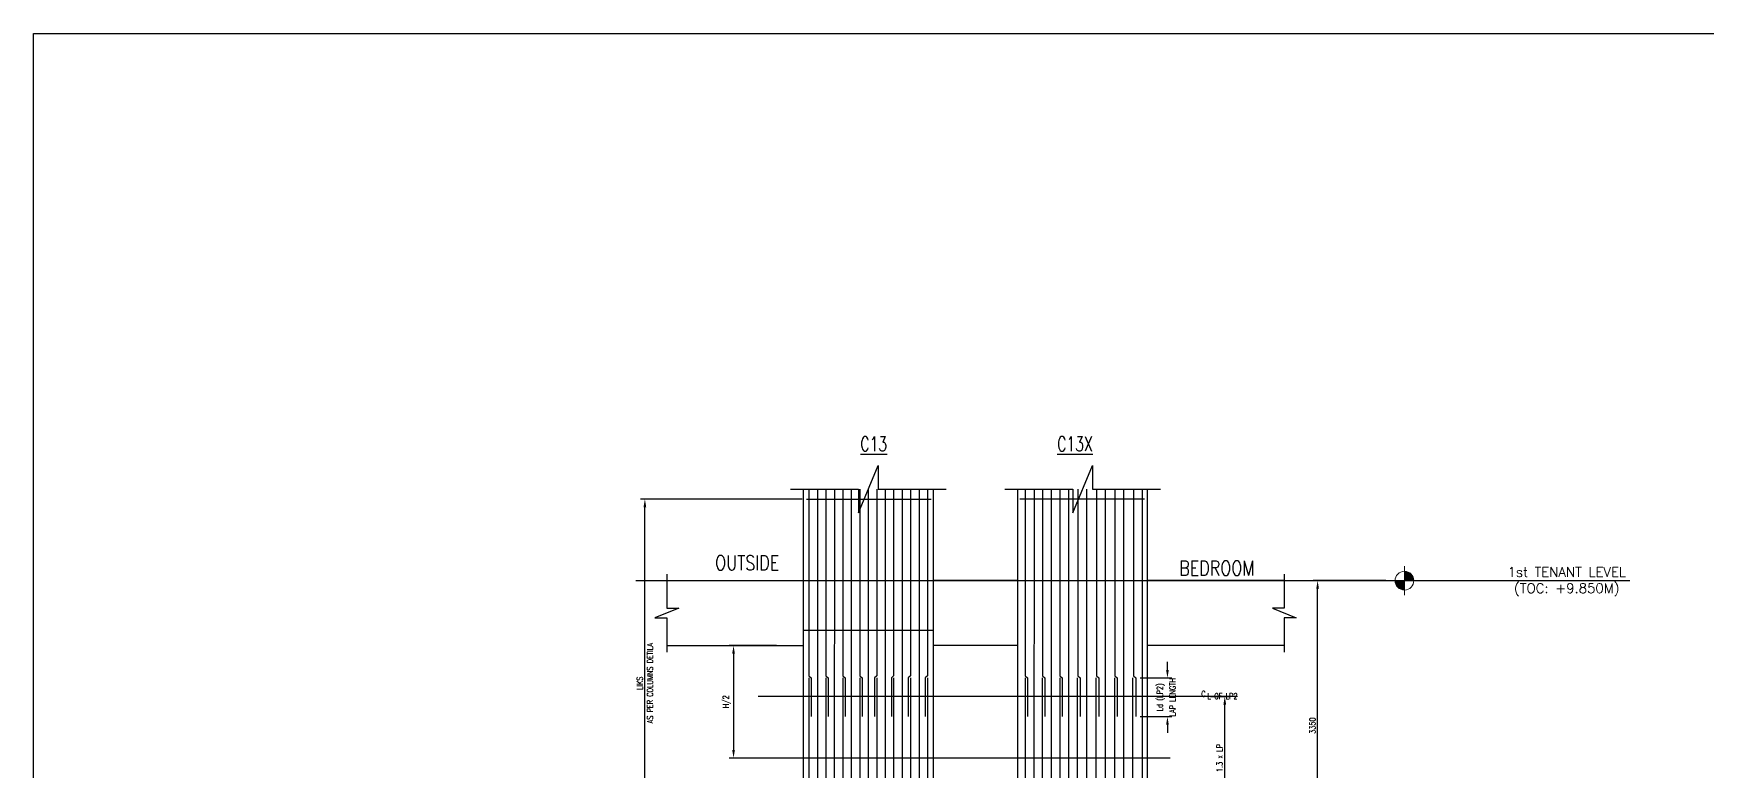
# Model space of a CAD drawing. Extents: x -69352 to 1013721, y -547461 to -186867.
# Drawn here: x 125074 to 202426, y -446520 to -412401 of the extents above; entities that cross this region are included whole.
import ezdxf
from ezdxf.enums import TextEntityAlignment as Align
from ezdxf.lldxf.tags import DXFTag

# ---------------------------------------------------------------- set-up
doc = ezdxf.new("R2010")
doc.units = 0
doc.header["$LTSCALE"] = 500
doc.header["$MEASUREMENT"] = 0
doc.header["$PDMODE"] = 35
doc.header["$PDSIZE"] = -15
doc.layers.get('DEFPOINTS').update_dxf_attribs({"color": 4})
for name, color, linetype in [('A-ANNO-DIMS', 4, 'Continuous'), ('A-ANNO-REF', 8, 'CENTER'), ('A-LVL-TXT @ 150', 4, 'Continuous'), ('CEN', 8, 'CENTER'), ('S-BRECK LINE', 8, 'Continuous'), ('S-CONCRET LINE', 4, 'Continuous'), ('S-REINFORCEMENT', 6, 'Continuous'), ('S-SECTION MARK', 1, 'Continuous'), ('S-TEXT', 2, 'Continuous'), ('S-TEXT-1 @ 1', 4, 'Continuous')]:
    doc.layers.add(name, color=color, linetype=linetype)
doc.layers.add('A-ANNO-SYMB', color=152, linetype='Continuous', lineweight=5)
doc.styles.add('ROMANS', font='simplex.shx', dxfattribs={"width": 0.8, "height": 275})
doc.styles.add('TPA - XXS - 1.50 mm', font='simplex.shx', dxfattribs={"height": 1.5})
tags = doc.linetypes.add('CENTER', pattern=[2, 1.25, -0.25, 0.25, -0.25]).pattern_tags.tags
tags[10:11] = [DXFTag(74, 4), DXFTag(75, 0), DXFTag(340, '0'), DXFTag(46, 1.0), DXFTag(50, 0.0), DXFTag(44, 0.0), DXFTag(45, 0.0)]
tags[8:9] = [DXFTag(74, 4), DXFTag(75, 0), DXFTag(340, '0'), DXFTag(46, 1.0), DXFTag(50, 0.0), DXFTag(44, 0.0), DXFTag(45, 0.0)]
tags[6:7] = [DXFTag(74, 4), DXFTag(75, 0), DXFTag(340, '0'), DXFTag(46, 1.0), DXFTag(50, 0.0), DXFTag(44, 0.0), DXFTag(45, 0.0)]
tags[4:5] = [DXFTag(74, 4), DXFTag(75, 0), DXFTag(340, '0'), DXFTag(46, 1.0), DXFTag(50, 0.0), DXFTag(44, 0.0), DXFTag(45, 0.0)]
doc.dimstyles.new('dim100', dxfattribs={"dimtxt": 250, "dimasz": 250, "dimexe": 200, "dimexo": 200, "dimgap": 100, "dimtad": 1, "dimdec": 0, "dimzin": 0, "dimdsep": 46, "dimtxsty": 'ROMANS', "dimcen": 0, "dimclrd": 5, "dimclre": 5, "dimclrt": 4, "dimadec": 0, "dimazin": 0, "dimtfac": 1, "dimtdec": 0, "dimtix": 1, "dimtofl": 0, "dimtmove": 2, "dimatfit": 3, "dimfxl": 0, "dimtolj": 1, "dimtzin": 0, "dimlwd": -1, "dimlwe": -1, "dimarcsym": 0})
doc.dimstyles.new('dim25', dxfattribs={"dimtxt": 250, "dimasz": 250, "dimexe": 200, "dimexo": 200, "dimgap": 100, "dimtad": 1, "dimdec": 0, "dimlfac": 0.25, "dimzin": 0, "dimdsep": 46, "dimtxsty": 'ROMANS', "dimcen": 0, "dimclrd": 5, "dimclre": 5, "dimclrt": 4, "dimadec": 0, "dimazin": 0, "dimtfac": 1, "dimtdec": 0, "dimtix": 1, "dimtofl": 0, "dimtmove": 2, "dimatfit": 3, "dimfxl": 0, "dimtolj": 1, "dimtzin": 0, "dimlwd": -1, "dimlwe": -1, "dimarcsym": 0})

# ---------------------------------------------------------------- blocks, each defined once
blk = doc.blocks.new('LEVEL SYMB')
h = blk.add_hatch(color=256)
h.dxf.hatch_style = 1
h.paths.add_polyline_path([(0, 0), (0, 217, -0.414214), (217, 0)])
h.paths.add_polyline_path([(0, 0), (0, -217, -0.414214), (-217, 0)])
for p, q in [((332, 0), (-332, 0)), ((0, 332), (0, -332))]:
    blk.add_line(p, q)
blk.add_circle((0, 0), 217)
blk = doc.blocks.new('*D1280')
at = {"layer": 'A-ANNO-DIMS', "color": 5}
for p, q in [((187557, -437697), (184208, -437697)), ((184408, -450722), (184408, -438072)), ((185453, -451097), (184208, -451097))]:
    blk.add_line(p, q, dxfattribs=at)
for points in [[(184471, -438072), (184346, -438072), (184408, -437697)], [(184346, -450722), (184471, -450722), (184408, -451097)]]:
    blk.add_solid(points, dxfattribs=at)
at = {"layer": 'DEFPOINTS', "color": 0}
for p in [(184408, -437697), (187757, -437697), (185653, -451097)]:
    blk.add_point(p, dxfattribs=at)
at = {"layer": 'A-ANNO-DIMS', "color": 4, "insert": (184171, -444397), "char_height": 275, "attachment_point": 5, "rotation": 90, "style": 'ROMANS'}
blk.add_mtext('\\A1;3350', dxfattribs=at)
blk = doc.blocks.new('*U1266')
at = {"layer": 'S-BRECK LINE'}
blk.add_lwpolyline([(-900, 0), (-113, 0), (-113, -275), (113, 275), (113, 0), (900, 0)], dxfattribs=at)
blk = doc.blocks.new('*U1268')
at = {"layer": 'S-BRECK LINE'}
blk.add_lwpolyline([(-900, 0), (-113, 0), (-113, -275), (113, 275), (113, 0), (900, 0)], dxfattribs=at)
blk = doc.blocks.new('*D1290')
at = {"color": 5}
for p, q in [((177470, -441819), (177470, -441444)), ((176209, -442194), (177670, -442194)), ((176209, -443981), (177670, -443981)), ((177470, -444356), (177470, -444731))]:
    blk.add_line(p, q, dxfattribs=at)
for points in [[(177408, -441819), (177533, -441819), (177470, -442194)], [(177533, -444356), (177408, -444356), (177470, -443981)]]:
    blk.add_solid(points, dxfattribs=at)
at = {"layer": 'DEFPOINTS', "color": 0}
for p in [(176009, -442194), (176009, -443981), (177470, -443981)]:
    blk.add_point(p, dxfattribs=at)
at = {"color": 4, "char_height": 275, "attachment_point": 5, "rotation": 90, "style": 'ROMANS'}
for s, insert in [('LAP LENGTH', (177708, -443088)), ('\\A1;Ld (LP2)', (177161, -443088))]:
    blk.add_mtext(s, dxfattribs=dict(at, insert=insert))
blk = doc.blocks.new('*D1291')
at = {"color": 5}
for p, q in [((179459, -443047), (180320, -443047)), ((180120, -448372), (180120, -443422)), ((179459, -448747), (180320, -448747))]:
    blk.add_line(p, q, dxfattribs=at)
for points in [[(180182, -443422), (180057, -443422), (180120, -443047)], [(180057, -448372), (180182, -448372), (180120, -448747)]]:
    blk.add_solid(points, dxfattribs=at)
at = {"layer": 'DEFPOINTS', "color": 0}
for p in [(179259, -443047), (180120, -443047), (179259, -448747)]:
    blk.add_point(p, dxfattribs=at)
at = {"color": 4, "insert": (179882, -445897), "char_height": 275, "attachment_point": 5, "rotation": 90, "style": 'ROMANS'}
blk.add_mtext('\\A1;1.3 x LP', dxfattribs=at)
blk = doc.blocks.new('*D1340')
at = {"color": 5}
for p, q in [((160589, -433926), (153125, -433926)), ((153325, -450581), (153325, -434301)), ((160589, -450956), (153125, -450956))]:
    blk.add_line(p, q, dxfattribs=at)
for points in [[(153387, -434301), (153262, -434301), (153325, -433926)], [(153262, -450581), (153387, -450581), (153325, -450956)]]:
    blk.add_solid(points, dxfattribs=at)
at = {"layer": 'DEFPOINTS', "color": 0}
for p in [(153325, -433926), (160789, -433926), (160789, -450956)]:
    blk.add_point(p, dxfattribs=at)
at = {"color": 4, "char_height": 275, "attachment_point": 5, "rotation": 90, "style": 'ROMANS'}
for s, insert in [('AS PER COLUMNS DETILA', (153562, -442441)), ('\\A1;LIKS', (153087, -442441))]:
    blk.add_mtext(s, dxfattribs=dict(at, insert=insert))
blk = doc.blocks.new('*D1341')
at = {"color": 5}
for p, q in [((159414, -440697), (157222, -440697)), ((157422, -441072), (157422, -445522)), ((159414, -445897), (157222, -445897))]:
    blk.add_line(p, q, dxfattribs=at)
for points in [[(157484, -441072), (157359, -441072), (157422, -440697)], [(157359, -445522), (157484, -445522), (157422, -445897)]]:
    blk.add_solid(points, dxfattribs=at)
at = {"layer": 'DEFPOINTS', "color": 0}
for p in [(159614, -440697), (157422, -445897), (159614, -445897)]:
    blk.add_point(p, dxfattribs=at)
at = {"color": 4, "insert": (157112, -443297), "char_height": 275, "attachment_point": 5, "rotation": 90, "style": 'ROMANS'}
blk.add_mtext('\\A1;H/2', dxfattribs=at)

msp = doc.modelspace()

# ---------------------------------------------------------------- linework, layer by layer
msp.add_line((166653.362, -440001.69), (160653.362, -440001.69))
at = {"layer": 'A-ANNO-REF', "ltscale": 1000}
msp.add_line((152900.636, -437696.599), (198834.045, -437696.599), dxfattribs=at)
at = {"layer": 'CEN', "ltscale": 500}
for p, q in [((180707.278, -443046.599), (158553.191, -443046.599)), ((177603.189, -445896.599), (158540.498, -445896.599))]:
    msp.add_line(p, q, dxfattribs=at)
at = {"layer": 'S-CONCRET LINE'}
for p, q in [((154337.06, -437696.599), (160653.362, -437696.599)), ((170553.362, -437696.599), (166653.362, -437696.599)), ((182869.665, -437696.599), (176553.362, -437696.599)), ((154337.06, -440696.599), (160653.362, -440696.599)), ((170553.362, -440696.599), (166653.362, -440696.599)), ((182869.665, -440696.599), (176553.362, -440696.599))]:
    msp.add_line(p, q, dxfattribs=at)
msp.add_lwpolyline([(125074.242, -412401.384), (292749.782, -412401.384), (292749.782, -524892.569), (125074.242, -524892.569)], close=True, dxfattribs=at)
at = {"layer": 'S-REINFORCEMENT', "color": 3}
for p, q in [((160789.356, -433925.891), (166556.904, -433925.891)), ((176417.369, -433925.891), (170649.821, -433925.891))]:
    msp.add_line(p, q, dxfattribs=at)
at = {"layer": 'S-REINFORCEMENT', "color": 8}
for points in [[(160903.362, -433468.183), (160903.362, -442096.599), (161010.65, -442194.022), (161010.65, -443980.915)], [(161296.469, -433468.183), (161294.957, -447796.599), (161187.669, -447894.022), (161187.669, -449680.915)], [(161686.599, -433468.183), (161686.599, -442096.599), (161793.887, -442194.022), (161793.887, -443980.915)], [(162079.803, -433468.183), (162078.29, -447796.599), (161971.003, -447894.022), (161971.003, -449680.915)], [(162469.933, -433468.183), (162469.933, -442096.599), (162577.22, -442194.022), (162577.22, -443980.915)], [(162863.042, -433468.183), (162861.53, -447796.599), (162754.242, -447894.022), (162754.242, -449680.915)], [(163253.359, -433468.183), (163253.359, -442096.599), (163360.647, -442194.022), (163360.647, -443980.915)], [(163646.469, -433468.183), (163644.957, -447796.599), (163537.669, -447894.022), (163537.669, -449680.915)], [(164036.599, -433468.183), (164036.599, -442096.599), (163929.312, -442194.022), (163929.312, -443980.915)], [(164427.01, -433468.183), (164428.522, -447796.599), (164535.81, -447894.022), (164535.81, -449680.915)], [(164819.933, -433468.183), (164819.933, -442096.599), (164712.645, -442194.022), (164712.645, -443980.915)], [(165210.25, -433468.183), (165211.762, -447796.599), (165319.05, -447894.022), (165319.05, -449680.915)], [(165603.36, -433468.183), (165603.36, -442096.599), (165496.072, -442194.022), (165496.072, -443980.915)], [(165993.551, -433468.183), (165995.063, -447796.599), (166102.351, -447894.022), (166102.351, -449680.915)], [(166386.693, -433468.183), (166386.693, -442096.599), (166279.405, -442194.022), (166279.405, -443980.915)]]:
    msp.add_lwpolyline(points, dxfattribs=at)
at = {"layer": 'S-REINFORCEMENT'}
for points in [[(170903.501, -433468.183), (170903.501, -442096.599), (171010.789, -442194.022), (171010.789, -443980.915)], [(171304.776, -433468.183), (171303.263, -447796.599), (171195.976, -447894.022), (171195.976, -449680.915)], [(171703.512, -433468.258), (171703.512, -442096.675), (171810.8, -442194.097), (171810.8, -443980.99)], [(172104.787, -433468.183), (172103.274, -447796.599), (171995.987, -447894.022), (171995.987, -449680.915)], [(172503.523, -433468.333), (172503.523, -442096.75), (172610.811, -442194.172), (172610.811, -443981.065)], [(172904.798, -433468.183), (172903.285, -447796.599), (172795.998, -447894.022), (172795.998, -449680.915)], [(173331.983, -433468.411), (173331.983, -442096.828), (173439.271, -442194.25), (173439.271, -443981.143)], [(173733.257, -433468.183), (173731.745, -447796.599), (173624.457, -447894.022), (173624.457, -449680.915)], [(174189.166, -433468.492), (174189.166, -442096.908), (174296.453, -442194.331), (174296.453, -443981.224)], [(174590.44, -433468.183), (174588.928, -447796.599), (174481.64, -447894.022), (174481.64, -449680.915)], [(175046.348, -433468.572), (175046.348, -442096.989), (175153.636, -442194.411), (175153.636, -443981.304)], [(175447.623, -433468.183), (175446.11, -447796.599), (175338.823, -447894.022), (175338.823, -449680.915)], [(175902.089, -433468.653), (175902.089, -442097.069), (176009.376, -442194.492), (176009.376, -443981.385)], [(176303.363, -433468.183), (176301.851, -447796.599), (176194.563, -447894.022), (176194.563, -449680.915)], [(170903.501, -442194.022), (170903.501, -451505.534), (169728.642, -461217.703), (169823.454, -461327.304), (169611.979, -463075.496)], [(170417.646, -463075.496), (170629.121, -461327.304), (170534.31, -461217.703), (171703.338, -451553.736), (171703.338, -442194.097)], [(172503.349, -442194.097), (172503.349, -451601.948), (171340.153, -461217.703)], [(173303.363, -442194.097), (173303.363, -451650.16), (172145.999, -461217.703)], [(174160.505, -442194.097), (174160.505, -451701.815), (173009.39, -461217.703)], [(175017.688, -442194.097), (175017.688, -451753.472), (173872.821, -461217.703)], [(174619.489, -463075.496), (174830.964, -461327.304), (174736.152, -461217.703), (175874.771, -451805.124), (175874.771, -442194.097)]]:
    msp.add_lwpolyline(points, dxfattribs=at)
at = {"layer": 'S-REINFORCEMENT', "color": 12}
for points in [[(160903.362, -442194.022), (160903.362, -461196.599), (161010.65, -461294.022), (161010.65, -463080.915)], [(161686.599, -442194.022), (161686.599, -461196.599), (161793.887, -461294.022), (161793.887, -463080.915)], [(162469.933, -442194.022), (162469.933, -461196.599), (162577.22, -461294.022), (162577.22, -463080.915)], [(163253.359, -442194.022), (163253.359, -461196.599), (163360.647, -461294.022), (163360.647, -463080.915)], [(164036.599, -442194.022), (164037.436, -461196.599), (163930.149, -461294.022), (163930.149, -463080.915)], [(164819.933, -442194.022), (164820.863, -461196.599), (164713.575, -461294.022), (164713.575, -463080.915)], [(165603.36, -442194.022), (165604.197, -461196.599), (165496.909, -461294.022), (165496.909, -463080.915)], [(166386.693, -442194.022), (166387.433, -461196.599), (166280.146, -461294.022), (166280.146, -463080.915)]]:
    msp.add_lwpolyline(points, dxfattribs=at)
at = {"layer": 'S-SECTION MARK', "color": 10}
for p, q in [((160653.362, -506696.599), (160653.362, -433468.183)), ((166653.362, -451096.599), (166653.362, -433468.183)), ((170553.362, -451096.599), (170553.362, -433468.183)), ((176553.362, -451096.599), (176553.362, -433468.183))]:
    msp.add_line(p, q, dxfattribs=at)

# ---------------------------------------------------------------- block references
at = {"layer": 'A-ANNO-SYMB', "xscale": 2, "yscale": 2, "zscale": 2}
msp.add_blockref('LEVEL SYMB', (188421.37, -437696.599, 0), dxfattribs=at)
at = {"layer": 'S-BRECK LINE', "xscale": 4, "yscale": 4, "zscale": 4}
for p in [(163653.362, -433468.183, 0), (173553.362, -433468.183, 0)]:
    msp.add_blockref('*U1266', p, dxfattribs=at)
at = {"layer": 'S-BRECK LINE', "yscale": 2, "zscale": 2}
for p, xscale, rotation in [((154337.06, -439196.599), -2, 89.99999999999997), ((182869.665, -439196.599), 2, 270)]:
    msp.add_blockref('*U1268', p, dxfattribs=dict(at, xscale=xscale, rotation=rotation))

# ---------------------------------------------------------------- texts
at = {"layer": 'A-LVL-TXT @ 150', "insert": (195922.813, -437745.719, 0), "char_height": 450, "width": 11217.99843, "attachment_point": 5, "style": 'TPA - XXS - 1.50 mm'}
msp.add_mtext('\\pt16;1st TENANT LEVEL\\P\\pt16;(TOC: +9.850M)', dxfattribs=at)
at = {"layer": 'S-TEXT', "style": 'ROMANS', "width": 0.7}
for s, p in [('%%UC13', (163280.276, -431711.35)), ('%%UC13X', (172378.479, -431711.35))]:
    msp.add_text(s, height=675, dxfattribs=at).set_placement(p)
at = {"layer": 'S-TEXT', "char_height": 675, "width": 8910, "attachment_point": 2, "style": 'ROMANS'}
for s, insert in [('OUTSIDE', (158052.978, -436531.466, 0)), ('BEDROOM', (179750.477, -436776.81, 0))]:
    msp.add_mtext(s, dxfattribs=dict(at, insert=insert))
at = {"layer": 'S-TEXT-1 @ 1', "linetype": 'ByBlock', "style": 'ROMANS', "width": 0.8}
for s, p in [('C', (179130.263, -442933.797)), ('L OF LP2', (180013.9, -443034.706))]:
    msp.add_text(s, height=275, dxfattribs=at).set_placement(p, align=Align.MIDDLE)

# ---------------------------------------------------------------- dimensions: what is measured, and where the dimension line sits
for base, p1, p2, text, picture, middle in [((153324.861, -433925.891), (160789.356, -450956.232), (160789.356, -433925.891), 'LIKS\\XAS PER COLUMNS DETILA', '*D1340', (153324.861, -442441.062)), ((157421.94, -445896.599), (159614.42, -440696.599), (159614.42, -445896.599), 'H/2', '*D1341', (157112.417, -443296.599)), ((177470.253, -443981.385), (176009.376, -442194.492), (176009.376, -443981.385), 'Ld (LP2)\\XLAP LENGTH', '*D1290', (177470.253, -443087.938)), ((180119.553, -443046.599), (179259.325, -448746.599), (179259.325, -443046.599), '1.3 x LP', '*D1291', (179882.053, -445896.599))]:
    dim = msp.add_linear_dim(base=base, p1=p1, p2=p2, angle=90, text=text, dimstyle='dim100', override={"dimtxt": 375, "dimasz": 375})
    dim.commit()
    dim.dimension.update_dxf_attribs({"geometry": picture, "text_midpoint": middle})
at = {"layer": 'A-ANNO-DIMS'}
dim = msp.add_linear_dim(base=(184408.215, -437696.599, 0), p1=(185653.085, -451096.599, 0), p2=(187756.961, -437696.599, 0), angle=90, dimstyle='dim25', override={"dimtxt": 375, "dimasz": 375}, dxfattribs=at)
dim.commit()
dim.dimension.update_dxf_attribs({"geometry": '*D1280', "text_midpoint": (184170.715, -444396.599, 0)})

doc.saveas('drawing.dxf')
